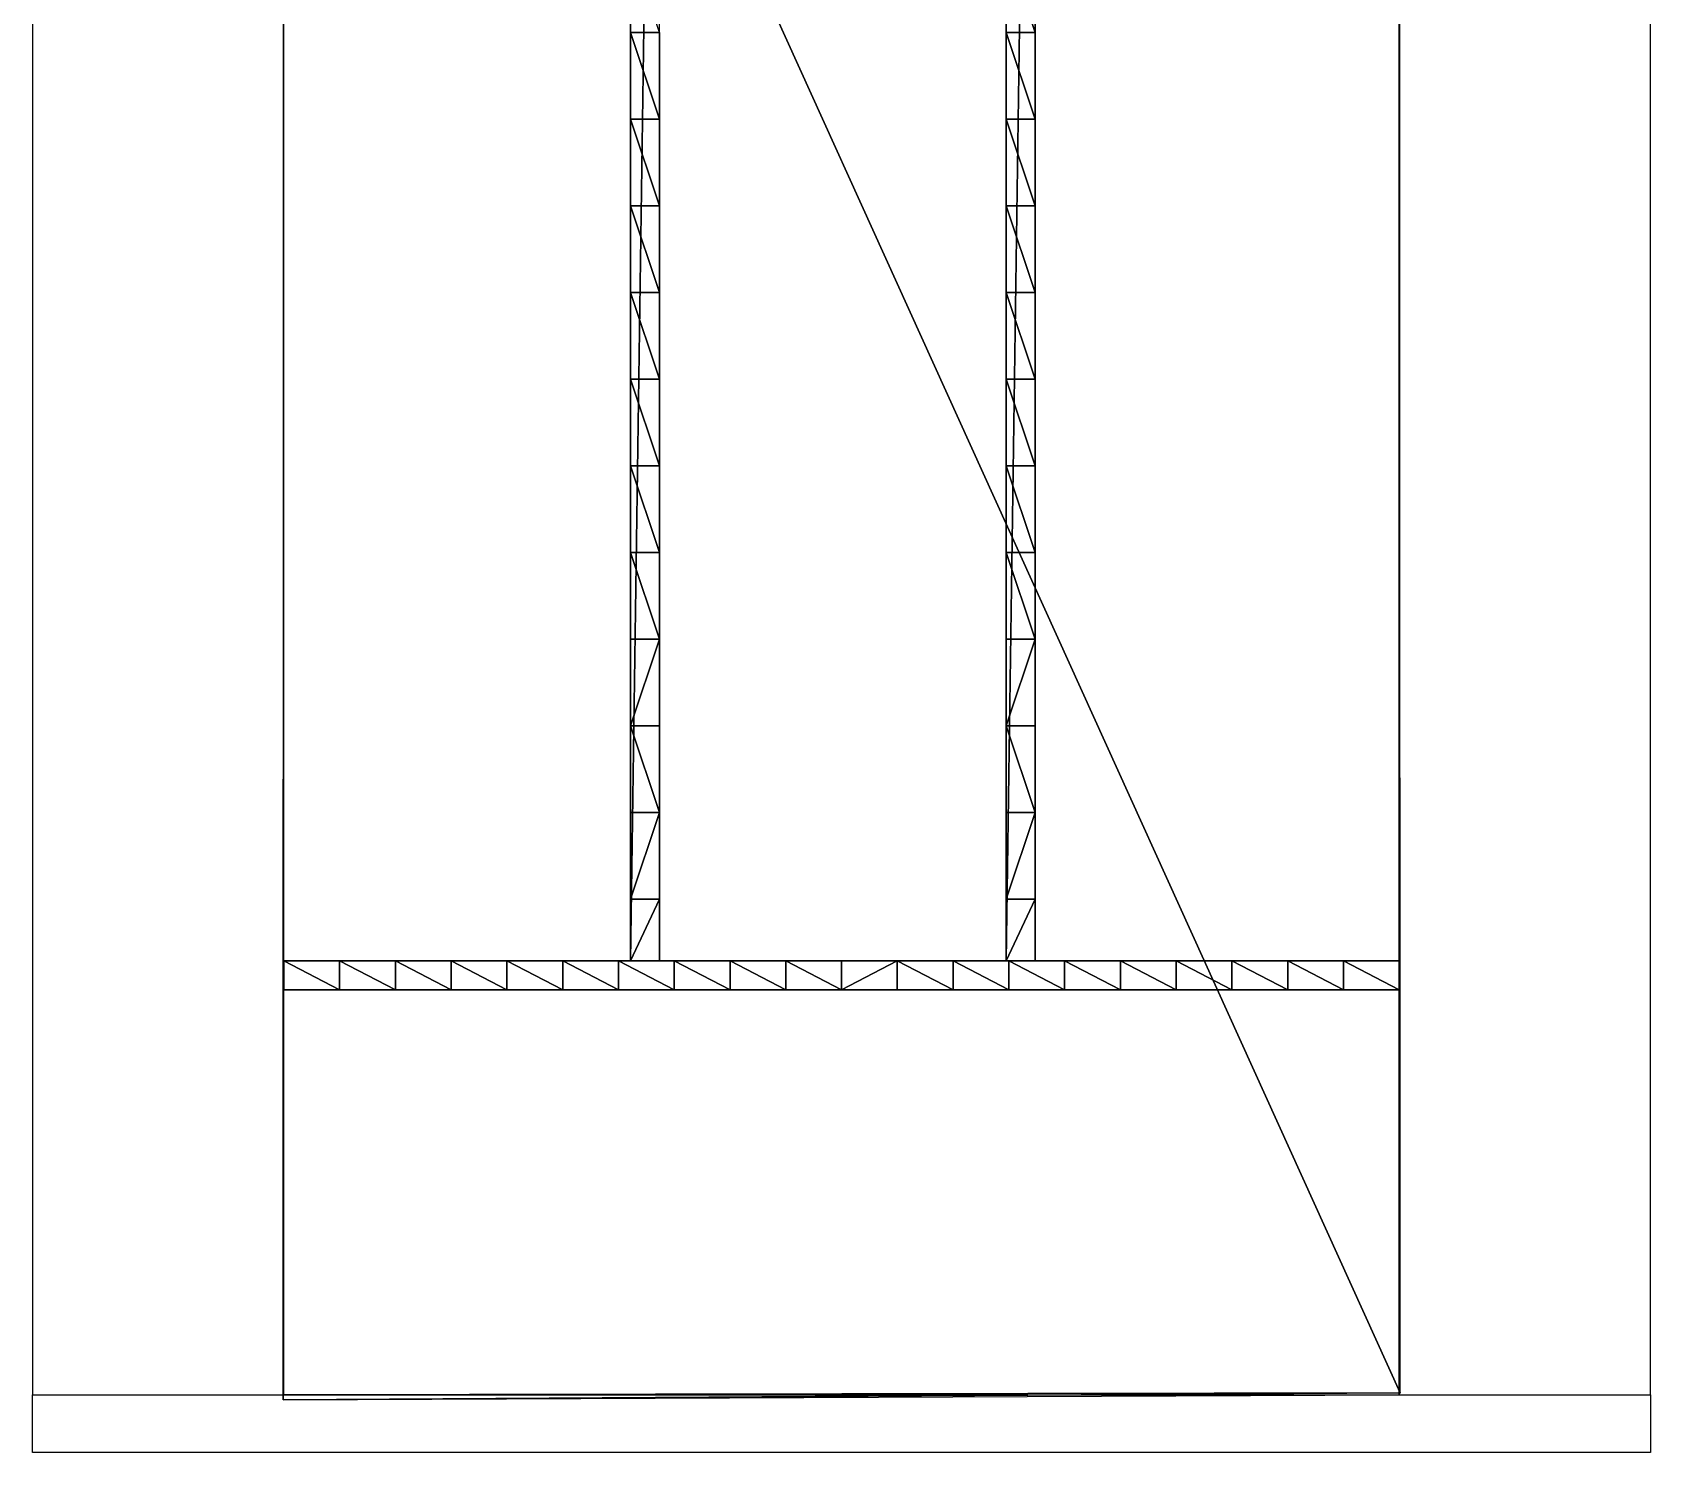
# Model space of a CAD drawing. Extents: x -140 to 140, y 0 to 495.
# Drawn here: x -140 to 140, y 0 to 245.8 of the extents above; entities that cross this region are included whole.
import ezdxf

# ---------------------------------------------------------------- set-up
doc = ezdxf.new("R2010")
doc.units = 0
doc.layers.get('0').update_dxf_attribs({"linetype": 'CONTINUOUS'})
doc.layers.add('BRANCO', color=7, linetype='CONTINUOUS')

msp = doc.modelspace()

# ---------------------------------------------------------------- linework, layer by layer
at = {"linetype": 'CONTINUOUS'}
msp.add_line((140, 10), (140, 0), dxfattribs=at)
for points in [[(-140, 480), (-140, 10), (-96.5, 10), (-96.5, 480)], [(96.5, 480), (96.5, 10), (140, 10), (140, 480)], [(-140, 10), (140, 10), (140, 0), (-140, 0)]]:
    msp.add_3dface(points, dxfattribs=at)
at = {"layer": 'BRANCO'}
for points in [[(-96.5, 436.5), (-96.58979, 9.1188), (-96.58979, 10, -74), (-96.5, 436.5)], [(-96.5, 436.5), (-96.58979, 10, -74), (-96.50531, 436.5, -74), (-96.5, 436.5)], [(-96.50531, 436.5, -74), (-96.58979, 10, -74), (96.69047, 10.3461, -74), (-96.50531, 436.5, -74)], [(-96.50531, 436.5, -74), (96.69047, 10.3461, -74), (96.54239, 436.5, -74.00008), (-96.50531, 436.5, -74)], [(-36.48989, 85.1116, -74.02586), (-31.50531, 436.50623, -74.02586), (-36.50531, 436.5, -74.02586), (-36.48989, 85.1116, -74.02586)], [(-36.48989, 85.1116, -74.02586), (-31.48989, 85.1178, -74.02586), (-31.50531, 436.50623, -74.02586), (-36.48989, 85.1116, -74.02586)], [(28.51011, 85.1042, -73.93605), (33.49469, 436.49884, -73.93605), (28.49469, 436.49261, -73.93605), (28.51011, 85.1042, -73.93605)], [(28.51011, 85.1042, -73.93605), (33.51012, 85.1104, -73.93605), (33.49469, 436.49884, -73.93605), (28.51011, 85.1042, -73.93605)], [(96.5, 10), (96.5, 436.5), (96.49938, 10.3458, -74), (96.5, 10)], [(96.49938, 10.3458, -74), (96.5, 436.5), (96.54239, 436.5, -73.99998), (96.49938, 10.3458, -74)], [(-36.49694, 245.8058, -74.02586), (-36.50531, 260.8042, -0.394993), (-36.4976, 260.8058, -74.02586), (-36.49694, 245.8058, -74.02586)], [(-36.4976, 245.8058, -0.564159), (-36.50531, 260.8042, -0.394993), (-36.49694, 245.8058, -74.02586), (-36.4976, 245.8058, -0.564159)], [(-31.4976, 245.812, -0.564159), (-36.4976, 260.812, -0.394993), (-36.4976, 245.8058, -0.564159), (-31.4976, 245.812, -0.564159)], [(28.50306, 245.7984, -73.93605), (28.49469, 260.7968, -0.305175), (28.5024, 260.7984, -73.93605), (28.50306, 245.7984, -73.93605)], [(28.5024, 245.7984, -0.474342), (28.49469, 260.7968, -0.305175), (28.50306, 245.7984, -73.93605), (28.5024, 245.7984, -0.474342)], [(33.5024, 245.8046, -0.474342), (33.47889, 260.8046, -0.305175), (28.5024, 260.8046, -0.305175), (33.5024, 245.8046, -0.474342)], [(33.5024, 245.8046, -0.474342), (28.5024, 260.8046, -0.305175), (28.5024, 245.7984, -0.474342), (33.5024, 245.8046, -0.474342)], [(33.49469, 260.803, -0.305175), (33.50306, 245.8046, -73.93605), (33.5024, 260.8046, -73.93605), (33.49469, 260.803, -0.305175)], [(33.49469, 260.803, -0.305175), (33.5024, 245.8046, -0.474342), (33.50306, 245.8046, -73.93605), (33.49469, 260.803, -0.305175)], [(-31.4976, 230.812, -1.071991), (-31.4976, 245.812, -0.564159), (-36.4976, 245.8058, -0.564159), (-31.4976, 230.812, -1.071991)], [(-36.4976, 230.8058, -1.071991), (-36.4976, 245.8058, -0.564159), (-36.4976, 230.8058, -74.02586), (-36.4976, 230.8058, -1.071991)], [(-36.4976, 230.8058, -74.02586), (-36.4976, 245.8058, -0.564159), (-36.4976, 245.8058, -74.02586), (-36.4976, 230.8058, -74.02586)], [(-31.4976, 230.812, -1.071991), (-36.4976, 245.8058, -0.564159), (-36.4976, 230.8058, -1.071991), (-31.4976, 230.812, -1.071991)], [(-31.4976, 245.812, -0.564159), (-31.4976, 230.812, -1.071991), (-31.4976, 230.812, -74.02586), (-31.4976, 245.812, -0.564159)], [(-31.4976, 245.812, -0.564159), (-31.4976, 230.812, -74.02586), (-31.4976, 245.812, -74.02586), (-31.4976, 245.812, -0.564159)], [(33.5024, 230.8046, -0.982173), (33.5024, 245.8046, -0.474342), (28.5024, 245.7984, -0.474342), (33.5024, 230.8046, -0.982173)], [(28.5024, 230.7984, -0.982173), (28.5024, 245.7984, -0.474342), (28.5024, 230.7984, -73.93605), (28.5024, 230.7984, -0.982173)], [(28.5024, 230.7984, -73.93605), (28.5024, 245.7984, -0.474342), (28.5024, 245.7984, -73.93605), (28.5024, 230.7984, -73.93605)], [(33.5024, 230.8046, -0.982173), (28.5024, 245.7984, -0.474342), (28.5024, 230.7984, -0.982173), (33.5024, 230.8046, -0.982173)], [(33.5024, 245.8046, -0.474342), (33.5024, 230.8046, -0.982173), (33.5024, 230.8046, -73.93605), (33.5024, 245.8046, -0.474342)], [(33.5024, 245.8046, -0.474342), (33.5024, 230.8046, -73.93605), (33.5024, 245.8046, -73.93605), (33.5024, 245.8046, -0.474342)], [(-31.4976, 215.812, -1.919265), (-31.4976, 230.812, -1.071991), (-36.4976, 230.8058, -1.071991), (-31.4976, 215.812, -1.919265)], [(-36.4976, 215.8058, -1.919265), (-36.4976, 230.8058, -1.071991), (-36.49562, 215.8058, -74.02586), (-36.4976, 215.8058, -1.919265)], [(-36.49562, 215.8058, -74.02586), (-36.4976, 230.8058, -1.071991), (-36.4976, 230.8058, -74.02586), (-36.49562, 215.8058, -74.02586)], [(-31.4976, 215.812, -1.919265), (-36.4976, 230.8058, -1.071991), (-36.4976, 215.8058, -1.919265), (-31.4976, 215.812, -1.919265)], [(-31.4976, 230.812, -1.071991), (-31.4976, 215.812, -1.919265), (-31.49562, 215.812, -74.02586), (-31.4976, 230.812, -1.071991)], [(-31.4976, 230.812, -1.071991), (-31.49562, 215.812, -74.02586), (-31.4976, 230.812, -74.02586), (-31.4976, 230.812, -1.071991)], [(33.5024, 215.8046, -1.829447), (33.5024, 230.8046, -0.982173), (28.5024, 230.7984, -0.982173), (33.5024, 215.8046, -1.829447)], [(28.5024, 215.7984, -1.829447), (28.5024, 230.7984, -0.982173), (28.50438, 215.7984, -73.93605), (28.5024, 215.7984, -1.829447)], [(28.50438, 215.7984, -73.93605), (28.5024, 230.7984, -0.982173), (28.5024, 230.7984, -73.93605), (28.50438, 215.7984, -73.93605)], [(33.5024, 215.8046, -1.829447), (28.5024, 230.7984, -0.982173), (28.5024, 215.7984, -1.829447), (33.5024, 215.8046, -1.829447)], [(33.5024, 230.8046, -0.982173), (33.5024, 215.8046, -1.829447), (33.50438, 215.8046, -73.93605), (33.5024, 230.8046, -0.982173)], [(33.5024, 230.8046, -0.982173), (33.50438, 215.8046, -73.93605), (33.5024, 230.8046, -73.93605), (33.5024, 230.8046, -0.982173)], [(-31.4976, 200.812, -3.107285), (-31.4976, 215.812, -1.919265), (-36.4976, 215.8058, -1.919265), (-31.4976, 200.812, -3.107285)], [(-36.4976, 200.8058, -3.107285), (-36.4976, 215.8058, -1.919265), (-36.4976, 200.8058, -74.02586), (-36.4976, 200.8058, -3.107285)], [(-36.4976, 200.8058, -74.02586), (-36.4976, 215.8058, -1.919265), (-36.4976, 215.8058, -74.02586), (-36.4976, 200.8058, -74.02586)], [(-31.4976, 200.812, -3.107285), (-36.4976, 215.8058, -1.919265), (-36.4976, 200.8058, -3.107285), (-31.4976, 200.812, -3.107285)], [(-31.4976, 215.812, -1.919265), (-31.4976, 200.812, -3.107285), (-31.4976, 200.812, -74.02586), (-31.4976, 215.812, -1.919265)], [(-31.4976, 215.812, -1.919265), (-31.4976, 200.812, -74.02586), (-31.4976, 215.812, -74.02586), (-31.4976, 215.812, -1.919265)], [(33.5024, 200.8046, -3.017467), (33.5024, 215.8046, -1.829447), (28.5024, 215.7984, -1.829447), (33.5024, 200.8046, -3.017467)], [(28.5024, 200.7984, -3.017467), (28.5024, 215.7984, -1.829447), (28.5024, 200.7984, -73.93605), (28.5024, 200.7984, -3.017467)], [(28.5024, 200.7984, -73.93605), (28.5024, 215.7984, -1.829447), (28.5024, 215.7984, -73.93605), (28.5024, 200.7984, -73.93605)], [(33.5024, 200.8046, -3.017467), (28.5024, 215.7984, -1.829447), (28.5024, 200.7984, -3.017467), (33.5024, 200.8046, -3.017467)], [(33.5024, 215.8046, -1.829447), (33.5024, 200.8046, -3.017467), (33.5024, 200.8046, -73.93605), (33.5024, 215.8046, -1.829447)], [(33.5024, 215.8046, -1.829447), (33.5024, 200.8046, -73.93605), (33.5024, 215.8046, -73.93605), (33.5024, 215.8046, -1.829447)], [(-31.4976, 185.812, -4.637887), (-31.51628, 200.812, -3.107285), (-36.4976, 200.8058, -3.107285), (-31.4976, 185.812, -4.637887)], [(-36.4976, 185.8058, -4.637887), (-36.4976, 200.8058, -3.107285), (-36.4976, 185.8058, -74.02586), (-36.4976, 185.8058, -4.637887)], [(-36.4976, 185.8058, -74.02586), (-36.4976, 200.8058, -3.107285), (-36.4976, 200.8058, -74.02586), (-36.4976, 185.8058, -74.02586)], [(-31.4976, 185.812, -4.637887), (-36.4976, 200.8058, -3.107285), (-36.4976, 185.8058, -4.637887), (-31.4976, 185.812, -4.637887)], [(-31.4976, 200.812, -3.107285), (-31.4976, 185.812, -4.637887), (-31.4976, 185.812, -74.02586), (-31.4976, 200.812, -3.107285)], [(-31.4976, 200.812, -3.107285), (-31.4976, 185.812, -74.02586), (-31.4976, 200.812, -74.02586), (-31.4976, 200.812, -3.107285)], [(33.5024, 185.8046, -4.54807), (33.48372, 200.8046, -3.017467), (28.5024, 200.7984, -3.017467), (33.5024, 185.8046, -4.54807)], [(28.5024, 185.7984, -4.54807), (28.5024, 200.7984, -3.017467), (28.5024, 185.7984, -73.93605), (28.5024, 185.7984, -4.54807)], [(28.5024, 185.7984, -73.93605), (28.5024, 200.7984, -3.017467), (28.5024, 200.7984, -73.93605), (28.5024, 185.7984, -73.93605)], [(33.5024, 185.8046, -4.54807), (28.5024, 200.7984, -3.017467), (28.5024, 185.7984, -4.54807), (33.5024, 185.8046, -4.54807)], [(33.5024, 200.8046, -3.017467), (33.5024, 185.8046, -4.54807), (33.5024, 185.8046, -73.93605), (33.5024, 200.8046, -3.017467)], [(33.5024, 200.8046, -3.017467), (33.5024, 185.8046, -73.93605), (33.5024, 200.8046, -73.93605), (33.5024, 200.8046, -3.017467)], [(-31.4976, 170.812, -6.513462), (-31.51628, 185.812, -4.637887), (-36.4976, 185.8058, -4.637887), (-31.4976, 170.812, -6.513462)], [(-36.4976, 170.8058, -6.513462), (-36.4976, 185.8058, -4.637887), (-36.49365, 170.8058, -74.02586), (-36.4976, 170.8058, -6.513462)], [(-36.49365, 170.8058, -74.02586), (-36.4976, 185.8058, -4.637887), (-36.4976, 185.8058, -74.02586), (-36.49365, 170.8058, -74.02586)], [(-31.4976, 170.812, -6.513462), (-36.4976, 185.8058, -4.637887), (-36.4976, 170.8058, -6.513462), (-31.4976, 170.812, -6.513462)], [(-31.4976, 185.812, -4.637887), (-31.4976, 170.812, -6.513462), (-31.49365, 170.812, -74.02586), (-31.4976, 185.812, -4.637887)], [(-31.4976, 185.812, -4.637887), (-31.49365, 170.812, -74.02586), (-31.4976, 185.812, -74.02586), (-31.4976, 185.812, -4.637887)], [(33.5024, 170.8046, -6.423644), (33.48372, 185.8046, -4.54807), (28.5024, 185.7984, -4.54807), (33.5024, 170.8046, -6.423644)], [(28.5024, 170.7984, -6.423644), (28.5024, 185.7984, -4.54807), (28.50635, 170.7984, -73.93605), (28.5024, 170.7984, -6.423644)], [(28.50635, 170.7984, -73.93605), (28.5024, 185.7984, -4.54807), (28.5024, 185.7984, -73.93605), (28.50635, 170.7984, -73.93605)], [(33.5024, 170.8046, -6.423644), (28.5024, 185.7984, -4.54807), (28.5024, 170.7984, -6.423644), (33.5024, 170.8046, -6.423644)], [(33.5024, 185.8046, -4.54807), (33.5024, 170.8046, -6.423644), (33.50635, 170.8046, -73.93605), (33.5024, 185.8046, -4.54807)], [(33.5024, 185.8046, -4.54807), (33.50635, 170.8046, -73.93605), (33.5024, 185.8046, -73.93605), (33.5024, 185.8046, -4.54807)], [(-31.4976, 155.812, -8.736963), (-31.4976, 170.812, -6.513462), (-36.4976, 170.8058, -6.513462), (-31.4976, 155.812, -8.736963)], [(-36.4976, 155.8058, -8.736963), (-36.4976, 170.8058, -6.513462), (-36.4976, 155.8058, -74.02586), (-36.4976, 155.8058, -8.736963)], [(-36.4976, 155.8058, -74.02586), (-36.4976, 170.8058, -6.513462), (-36.4976, 170.8058, -74.02586), (-36.4976, 155.8058, -74.02586)], [(-31.4976, 155.812, -8.736963), (-36.4976, 170.8058, -6.513462), (-36.4976, 155.8058, -8.736963), (-31.4976, 155.812, -8.736963)], [(-31.4976, 170.812, -6.513462), (-31.4976, 155.812, -8.736963), (-31.4976, 155.812, -74.02586), (-31.4976, 170.812, -6.513462)], [(-31.4976, 170.812, -6.513462), (-31.4976, 155.812, -74.02586), (-31.4976, 170.812, -74.02586), (-31.4976, 170.812, -6.513462)], [(33.5024, 155.8046, -8.647145), (33.5024, 170.8046, -6.423644), (28.5024, 170.7984, -6.423644), (33.5024, 155.8046, -8.647145)], [(33.5024, 170.8046, -6.423644), (33.5024, 155.8046, -8.647145), (33.5024, 155.8046, -73.93605), (33.5024, 170.8046, -6.423644)], [(33.5024, 170.8046, -6.423644), (33.5024, 155.8046, -73.93605), (33.5024, 170.8046, -73.93605), (33.5024, 170.8046, -6.423644)], [(28.5024, 155.7984, -8.647145), (28.5024, 170.7984, -6.423644), (28.5024, 155.7984, -73.93605), (28.5024, 155.7984, -8.647145)], [(28.5024, 155.7984, -73.93605), (28.5024, 170.7984, -6.423644), (28.5024, 170.7984, -73.93605), (28.5024, 155.7984, -73.93605)], [(33.5024, 155.8046, -8.647145), (28.5024, 170.7984, -6.423644), (28.5024, 155.7984, -8.647145), (33.5024, 155.8046, -8.647145)], [(-31.4976, 140.812, -11.31194), (-31.4976, 155.812, -8.736963), (-36.4976, 155.8119, -8.736059), (-31.4976, 140.812, -11.31194)], [(-31.4976, 140.812, -11.31194), (-36.4976, 155.8119, -8.736059), (-36.4976, 140.8058, -11.31194), (-31.4976, 140.812, -11.31194)], [(-36.4976, 140.8058, -11.31194), (-36.4976, 155.8058, -8.736963), (-36.4976, 140.8058, -74.02586), (-36.4976, 140.8058, -11.31194)], [(-36.4976, 140.8058, -74.02586), (-36.4976, 155.8058, -8.736963), (-36.4976, 155.8058, -74.02586), (-36.4976, 140.8058, -74.02586)], [(-31.4976, 155.812, -8.736963), (-31.4976, 140.812, -11.31194), (-31.4976, 140.812, -74.02586), (-31.4976, 155.812, -8.736963)], [(-31.4976, 155.812, -8.736963), (-31.4976, 140.812, -74.02586), (-31.4976, 155.812, -74.02586), (-31.4976, 155.812, -8.736963)], [(33.5024, 140.8046, -11.22212), (33.5024, 155.8046, -8.647145), (28.5024, 155.8045, -8.646242), (33.5024, 140.8046, -11.22212)], [(33.5024, 140.8046, -11.22212), (28.5024, 155.8045, -8.646242), (28.5024, 140.7984, -11.22212), (33.5024, 140.8046, -11.22212)], [(28.5024, 140.7984, -11.22212), (28.5024, 155.7984, -8.647145), (28.5024, 140.7984, -73.93605), (28.5024, 140.7984, -11.22212)], [(28.5024, 140.7984, -73.93605), (28.5024, 155.7984, -8.647145), (28.5024, 155.7984, -73.93605), (28.5024, 140.7984, -73.93605)], [(33.5024, 155.8046, -8.647145), (33.5024, 140.8046, -11.22212), (33.5024, 140.8046, -73.93605), (33.5024, 155.8046, -8.647145)], [(33.5024, 155.8046, -8.647145), (33.5024, 140.8046, -73.93605), (33.5024, 155.8046, -73.93605), (33.5024, 155.8046, -8.647145)], [(-31.4976, 140.806, -11.31298), (-36.4976, 140.8058, -11.31298), (-36.4976, 125.8058, -14.24256), (-31.4976, 140.806, -11.31298)], [(-31.4976, 140.806, -11.31298), (-36.4976, 125.8058, -14.24256), (-31.4976, 125.806, -14.24373), (-31.4976, 140.806, -11.31298)], [(-36.4976, 125.8058, -14.24256), (-36.4976, 140.8058, -11.31194), (-36.4976, 125.8058, -74.02586), (-36.4976, 125.8058, -14.24256)], [(-36.4976, 125.8058, -74.02586), (-36.4976, 140.8058, -11.31194), (-36.4976, 140.8058, -74.02586), (-36.4976, 125.8058, -74.02586)], [(-31.4976, 140.812, -11.31194), (-31.4976, 125.812, -14.24256), (-31.4976, 125.812, -74.02586), (-31.4976, 140.812, -11.31194)], [(-31.4976, 140.812, -11.31194), (-31.4976, 125.812, -74.02586), (-31.4976, 140.812, -74.02586), (-31.4976, 140.812, -11.31194)], [(33.5024, 140.7986, -11.22316), (28.5024, 140.7984, -11.22316), (28.5024, 125.7984, -14.15274), (33.5024, 140.7986, -11.22316)], [(33.5024, 140.7986, -11.22316), (28.5024, 125.7984, -14.15274), (33.5024, 125.7986, -14.15392), (33.5024, 140.7986, -11.22316)], [(28.5024, 125.7984, -14.15274), (28.5024, 140.7984, -11.22212), (28.5024, 125.7984, -73.93605), (28.5024, 125.7984, -14.15274)], [(28.5024, 125.7984, -73.93605), (28.5024, 140.7984, -11.22212), (28.5024, 140.7984, -73.93605), (28.5024, 125.7984, -73.93605)], [(33.5024, 140.8046, -11.22212), (33.5024, 125.8046, -14.15274), (33.5024, 125.8046, -73.93605), (33.5024, 140.8046, -11.22212)], [(33.5024, 140.8046, -11.22212), (33.5024, 125.8046, -73.93605), (33.5024, 140.8046, -73.93605), (33.5024, 140.8046, -11.22212)], [(-36.4976, 125.8058, -14.24373), (-31.4976, 110.8062, -17.53509), (-31.4976, 125.812, -14.24256), (-36.4976, 125.8058, -14.24373)], [(-36.4976, 110.8058, -17.53366), (-36.4976, 125.8058, -14.24256), (-36.4976, 110.8058, -74.02586), (-36.4976, 110.8058, -17.53366)], [(-36.4976, 110.8058, -74.02586), (-36.4976, 125.8058, -14.24256), (-36.4976, 125.8058, -74.02586), (-36.4976, 110.8058, -74.02586)], [(-36.4976, 125.8058, -14.24373), (-36.4976, 110.8058, -17.53366), (-31.4976, 110.8062, -17.53509), (-36.4976, 125.8058, -14.24373)], [(-31.4976, 125.812, -14.24256), (-31.4976, 110.812, -17.53366), (-31.4976, 110.812, -74.02586), (-31.4976, 125.812, -14.24256)], [(-31.4976, 125.812, -14.24256), (-31.4976, 110.812, -74.02586), (-31.4976, 125.812, -74.02586), (-31.4976, 125.812, -14.24256)], [(28.5024, 125.7984, -14.15392), (33.5024, 110.7987, -17.44527), (33.5024, 125.8046, -14.15274), (28.5024, 125.7984, -14.15392)], [(28.5024, 110.7984, -17.44384), (28.5024, 125.7984, -14.15274), (28.5024, 110.7984, -73.93605), (28.5024, 110.7984, -17.44384)], [(28.5024, 110.7984, -73.93605), (28.5024, 125.7984, -14.15274), (28.5024, 125.7984, -73.93605), (28.5024, 110.7984, -73.93605)], [(28.5024, 125.7984, -14.15392), (28.5024, 110.7984, -17.44384), (33.5024, 110.7987, -17.44527), (28.5024, 125.7984, -14.15392)], [(33.5024, 125.8046, -14.15274), (33.5024, 110.8046, -17.44384), (33.5024, 110.8046, -73.93605), (33.5024, 125.8046, -14.15274)], [(33.5024, 125.8046, -14.15274), (33.5024, 110.8046, -73.93605), (33.5024, 125.8046, -73.93605), (33.5024, 125.8046, -14.15274)], [(-31.4976, 110.812, -17.53366), (-36.4976, 110.8058, -17.53366), (-36.4976, 95.8058, -21.19075), (-31.4976, 110.812, -17.53366)], [(-31.4976, 110.812, -17.53366), (-36.4976, 95.8058, -21.19075), (-31.4976, 95.8062, -21.19218), (-31.4976, 110.812, -17.53366)], [(-36.4976, 95.8058, -21.19075), (-36.4976, 110.8058, -17.53366), (-36.4976, 95.8058, -74.02586), (-36.4976, 95.8058, -21.19075)], [(-36.4976, 95.8058, -74.02586), (-36.4976, 110.8058, -17.53366), (-36.4976, 110.8058, -74.02586), (-36.4976, 95.8058, -74.02586)], [(-31.4976, 110.812, -17.53366), (-31.4976, 95.812, -21.19075), (-31.4976, 95.812, -74.02586), (-31.4976, 110.812, -17.53366)], [(-31.4976, 110.812, -17.53366), (-31.4976, 95.812, -74.02586), (-31.4976, 110.812, -74.02586), (-31.4976, 110.812, -17.53366)], [(33.5024, 110.8046, -17.44384), (28.5024, 110.7984, -17.44384), (28.5024, 95.7984, -21.10093), (33.5024, 110.8046, -17.44384)], [(33.5024, 110.8046, -17.44384), (28.5024, 95.7984, -21.10093), (33.5024, 95.7987, -21.10236), (33.5024, 110.8046, -17.44384)], [(28.5024, 95.7984, -21.10093), (28.5024, 110.7984, -17.44384), (28.5024, 95.7984, -73.93605), (28.5024, 95.7984, -21.10093)], [(28.5024, 95.7984, -73.93605), (28.5024, 110.7984, -17.44384), (28.5024, 110.7984, -73.93605), (28.5024, 95.7984, -73.93605)], [(33.5024, 110.8046, -17.44384), (33.5024, 95.8046, -21.10093), (33.5024, 95.8046, -73.93605), (33.5024, 110.8046, -17.44384)], [(33.5024, 110.8046, -17.44384), (33.5024, 95.8046, -73.93605), (33.5024, 110.8046, -73.93605), (33.5024, 110.8046, -17.44384)], [(-31.4976, 95.8062, -21.19218), (-36.4976, 95.8024, -21.19165), (-36.48428, 85.1116, -24.02587), (-31.4976, 95.8062, -21.19218)], [(-36.48989, 85.1116, -24.02498), (-36.4976, 95.8058, -21.19075), (-36.48989, 85.1116, -74.02586), (-36.48989, 85.1116, -24.02498)], [(-36.48989, 85.1116, -74.02586), (-36.4976, 95.8058, -21.19075), (-36.4976, 95.8058, -74.02586), (-36.48989, 85.1116, -74.02586)], [(-31.4976, 95.8062, -21.19218), (-36.48428, 85.1116, -24.02587), (-31.48989, 85.1178, -24.02587), (-31.4976, 95.8062, -21.19218)], [(-31.4976, 95.812, -21.19075), (-31.48989, 85.1178, -24.02498), (-31.48989, 85.1178, -74.02586), (-31.4976, 95.812, -21.19075)], [(-31.4976, 95.812, -21.19075), (-31.48989, 85.1178, -74.02586), (-31.4976, 95.812, -74.02586), (-31.4976, 95.812, -21.19075)], [(33.5024, 95.7987, -21.10236), (28.5024, 95.795, -21.10183), (28.51572, 85.1042, -23.93605), (33.5024, 95.7987, -21.10236)], [(28.51011, 85.1042, -23.93516), (28.5024, 95.7984, -21.10093), (28.51011, 85.1042, -73.93605), (28.51011, 85.1042, -23.93516)], [(28.51011, 85.1042, -73.93605), (28.5024, 95.7984, -21.10093), (28.5024, 95.7984, -73.93605), (28.51011, 85.1042, -73.93605)], [(33.5024, 95.7987, -21.10236), (28.51572, 85.1042, -23.93605), (33.51012, 85.1104, -23.93605), (33.5024, 95.7987, -21.10236)], [(33.5024, 95.8046, -21.10093), (33.51012, 85.1104, -23.93516), (33.51012, 85.1104, -73.93605), (33.5024, 95.8046, -21.10093)], [(33.5024, 95.8046, -21.10093), (33.51012, 85.1104, -73.93605), (33.5024, 95.8046, -73.93605), (33.5024, 95.8046, -21.10093)], [(-96.49142, 80.1116, -23.82816), (-86.84142, 80.1116, -19.03074), (-96.49142, 85.1116, -23.82816), (-96.49142, 80.1116, -23.82816)], [(-96.49142, 85.1116, -23.82816), (-86.84142, 80.1116, -19.03074), (-86.84142, 85.1116, -19.03074), (-96.49142, 85.1116, -23.82816)], [(-96.49142, 85.1116, -23.82816), (-96.48988, 85.1116, -73.99999), (-96.48988, 80.1116, -73.99999), (-96.49142, 85.1116, -23.82816)], [(-96.49142, 85.1116, -23.82816), (-96.48988, 80.1116, -73.99999), (-96.49142, 80.1116, -23.82816), (-96.49142, 85.1116, -23.82816)], [(-96.49142, 85.1116, -23.82816), (-86.84142, 85.1116, -19.03074), (-96.48988, 85.1116, -73.99999), (-96.49142, 85.1116, -23.82816)], [(-96.48988, 85.1116, -73.99999), (-86.84142, 85.1116, -19.03074), (-86.84142, 85.1116, -73.99999), (-96.48988, 85.1116, -73.99999)], [(-86.84142, 80.1116, -19.03074), (-77.19141, 80.1116, -14.84042), (-86.84142, 85.1116, -19.03074), (-86.84142, 80.1116, -19.03074)], [(-86.84142, 85.1116, -19.03074), (-77.19141, 80.1116, -14.84042), (-77.19141, 85.1116, -14.84042), (-86.84142, 85.1116, -19.03074)], [(-86.84142, 85.1116, -19.03074), (-77.19141, 85.1116, -14.84042), (-86.84142, 85.1116, -73.99999), (-86.84142, 85.1116, -19.03074)], [(-86.84142, 85.1116, -73.99999), (-77.19141, 85.1116, -14.84042), (-77.19141, 85.1116, -73.99999), (-86.84142, 85.1116, -73.99999)], [(-77.19141, 80.1116, -14.84042), (-67.54141, 80.1116, -11.21799), (-77.19141, 85.1116, -14.84042), (-77.19141, 80.1116, -14.84042)], [(-77.19141, 85.1116, -14.84042), (-67.54141, 80.1116, -11.21799), (-67.54141, 85.1116, -11.21799), (-77.19141, 85.1116, -14.84042)], [(-77.19141, 85.1116, -14.84042), (-67.54141, 85.1116, -11.21799), (-77.19141, 85.1116, -73.99999), (-77.19141, 85.1116, -14.84042)], [(-77.19141, 85.1116, -73.99999), (-67.54141, 85.1116, -11.21799), (-67.54141, 85.1116, -73.99999), (-77.19141, 85.1116, -73.99999)], [(-67.54141, 80.1116, -11.21799), (-57.89141, 80.1116, -8.132239), (-67.54141, 85.1116, -11.21799), (-67.54141, 80.1116, -11.21799)], [(-67.54141, 85.1116, -11.21799), (-57.89141, 80.1116, -8.132239), (-57.89141, 85.1116, -8.132239), (-67.54141, 85.1116, -11.21799)], [(-67.54141, 85.1116, -11.21799), (-57.89141, 85.1116, -8.132239), (-67.54141, 85.1116, -73.99999), (-67.54141, 85.1116, -11.21799)], [(-67.54141, 85.1116, -73.99999), (-57.89141, 85.1116, -8.132239), (-57.89141, 85.1116, -73.99999), (-67.54141, 85.1116, -73.99999)], [(-57.89141, 80.1116, -8.132239), (-48.24141, 80.1116, -5.558348), (-57.89141, 85.1116, -8.132239), (-57.89141, 80.1116, -8.132239)], [(-57.89141, 85.1116, -8.132239), (-48.24141, 80.1116, -5.558348), (-48.24141, 85.1116, -5.558348), (-57.89141, 85.1116, -8.132239)], [(-57.89141, 85.1116, -8.132239), (-48.24141, 85.1116, -5.558348), (-57.89141, 85.1116, -73.99999), (-57.89141, 85.1116, -8.132239)], [(-57.89141, 85.1116, -73.99999), (-48.24141, 85.1116, -5.558348), (-48.24141, 85.1116, -73.99999), (-57.89141, 85.1116, -73.99999)], [(-48.24141, 80.1116, -5.558348), (-38.59142, 80.1116, -3.476786), (-48.24141, 85.1116, -5.558348), (-48.24141, 80.1116, -5.558348)], [(-48.24141, 85.1116, -5.558348), (-38.59142, 80.1116, -3.476786), (-38.59142, 85.1116, -3.476786), (-48.24141, 85.1116, -5.558348)], [(-48.24141, 85.1116, -5.558348), (-38.59142, 85.1116, -3.476786), (-48.24141, 85.1116, -73.99999), (-48.24141, 85.1116, -5.558348)], [(-48.24141, 85.1116, -73.99999), (-38.59142, 85.1116, -3.476786), (-38.59142, 85.1116, -73.99999), (-48.24141, 85.1116, -73.99999)], [(-38.59142, 80.1116, -3.476786), (-28.94141, 80.1116, -1.872481), (-38.59142, 85.1116, -3.476786), (-38.59142, 80.1116, -3.476786)], [(-38.59142, 85.1116, -3.476786), (-28.94141, 80.1116, -1.872481), (-28.94141, 85.1116, -1.872481), (-38.59142, 85.1116, -3.476786)], [(-38.59142, 85.1116, -3.476786), (-28.94141, 85.1116, -1.872481), (-38.59142, 85.1116, -73.99999), (-38.59142, 85.1116, -3.476786)], [(-38.59142, 85.1116, -73.99999), (-28.94141, 85.1116, -1.872481), (-28.94141, 85.1116, -73.99999), (-38.59142, 85.1116, -73.99999)], [(-31.48989, 85.1178, -74.02586), (-31.48989, 85.1178, -24.02587), (-36.48989, 85.1116, -24.02587), (-31.48989, 85.1178, -74.02586)], [(-31.48989, 85.1178, -74.02586), (-36.48989, 85.1116, -24.02587), (-36.48989, 85.1116, -74.02586), (-31.48989, 85.1178, -74.02586)], [(-28.94141, 80.1116, -1.872481), (-19.29141, 80.1116, -0.734231), (-28.94141, 85.1116, -1.872481), (-28.94141, 80.1116, -1.872481)], [(-28.94141, 85.1116, -1.872481), (-19.29141, 80.1116, -0.734231), (-19.29141, 85.1116, -0.734231), (-28.94141, 85.1116, -1.872481)], [(-28.94141, 85.1116, -1.872481), (-19.29141, 85.1116, -0.734231), (-28.94141, 85.1116, -73.99999), (-28.94141, 85.1116, -1.872481)], [(-28.94141, 85.1116, -73.99999), (-19.29141, 85.1116, -0.734231), (-19.29141, 85.1116, -73.99999), (-28.94141, 85.1116, -73.99999)], [(-19.29141, 80.1116, -0.734231), (-9.641415, 80.1116, -0.054303), (-19.29141, 85.1116, -0.734231), (-19.29141, 80.1116, -0.734231)], [(-19.29141, 85.1116, -0.734231), (-9.641415, 80.1116, -0.054303), (-9.641415, 85.1116, -0.054303), (-19.29141, 85.1116, -0.734231)], [(-19.29141, 85.1116, -0.734231), (-9.641415, 85.1116, -0.054303), (-19.29141, 85.1116, -73.99999), (-19.29141, 85.1116, -0.734231)], [(-19.29141, 85.1116, -73.99999), (-9.641415, 85.1116, -0.054303), (-9.641415, 85.1116, -73.99999), (-19.29141, 85.1116, -73.99999)], [(-9.641415, 80.1116, -0.054303), (0.008585, 80.1116, 0.171841), (-9.641415, 85.1116, -0.054303), (-9.641415, 80.1116, -0.054303)], [(-9.641415, 85.1116, -0.054303), (0.008585, 80.1116, 0.171841), (0.008585, 85.1116, 0.171841), (-9.641415, 85.1116, -0.054303)], [(-9.641415, 85.1116, 0.171841), (0.008585, 85.1116, 0.171841), (-9.641415, 85.1116, -73.99999), (-9.641415, 85.1116, 0.171841)], [(-9.641415, 85.1116, -73.99999), (0.008585, 85.1116, 0.171841), (0.010115, 85.1116, -73.99999), (-9.641415, 85.1116, -73.99999)], [(9.658586, 80.1116, -0.054303), (9.658586, 85.1116, -0.054303), (0.008585, 80.1116, 0.171841), (9.658586, 80.1116, -0.054303)], [(0.008585, 80.1116, 0.171841), (9.658586, 85.1116, -0.054303), (0.008585, 85.1116, 0.171841), (0.008585, 80.1116, 0.171841)], [(0.008585, 85.1116, 0.171841), (9.658586, 85.1116, -0.054303), (0.010115, 85.1116, -73.99999), (0.008585, 85.1116, 0.171841)], [(0.010115, 85.1116, -73.99999), (9.658586, 85.1116, -0.054303), (9.658586, 85.1116, -73.99999), (0.010115, 85.1116, -73.99999)], [(9.658586, 80.1116, -0.054303), (19.30859, 80.1116, -0.734231), (9.658586, 85.1116, -0.054303), (9.658586, 80.1116, -0.054303)], [(9.658586, 85.1116, -0.054303), (19.30859, 80.1116, -0.734231), (19.30859, 85.1116, -0.734231), (9.658586, 85.1116, -0.054303)], [(9.658586, 85.1116, -0.054303), (19.30859, 85.1116, -0.734231), (9.658586, 85.1116, -73.99999), (9.658586, 85.1116, -0.054303)], [(9.658586, 85.1116, -73.99999), (19.30859, 85.1116, -0.734231), (19.30859, 85.1116, -73.99999), (9.658586, 85.1116, -73.99999)], [(19.30859, 80.1116, -0.734231), (28.95859, 80.1116, -1.872481), (19.30859, 85.1116, -0.734231), (19.30859, 80.1116, -0.734231)], [(19.30859, 85.1116, -0.734231), (28.95859, 80.1116, -1.872481), (28.95859, 85.1116, -1.872481), (19.30859, 85.1116, -0.734231)], [(19.30859, 85.1116, -0.734231), (28.95859, 85.1116, -1.872481), (19.30859, 85.1116, -73.99999), (19.30859, 85.1116, -0.734231)], [(19.30859, 85.1116, -73.99999), (28.95859, 85.1116, -1.872481), (28.95859, 85.1116, -73.99999), (19.30859, 85.1116, -73.99999)], [(33.51012, 85.1104, -73.93605), (33.51012, 85.1104, -23.93605), (28.51011, 85.1042, -23.93605), (33.51012, 85.1104, -73.93605)], [(33.51012, 85.1104, -73.93605), (28.51011, 85.1042, -23.93605), (28.51011, 85.1042, -73.93605), (33.51012, 85.1104, -73.93605)], [(28.95859, 80.1116, -1.872481), (38.60859, 80.1116, -3.476786), (28.95859, 85.1116, -1.872481), (28.95859, 80.1116, -1.872481)], [(28.95859, 85.1116, -1.872481), (38.60859, 80.1116, -3.476786), (38.60859, 85.1116, -3.476786), (28.95859, 85.1116, -1.872481)], [(28.95859, 85.1116, -1.872481), (38.60859, 85.1116, -3.476786), (28.95859, 85.1116, -73.99999), (28.95859, 85.1116, -1.872481)], [(28.95859, 85.1116, -73.99999), (38.60859, 85.1116, -3.476786), (38.60859, 85.1116, -73.99999), (28.95859, 85.1116, -73.99999)], [(38.60859, 80.1116, -3.476786), (48.25859, 80.1116, -5.558348), (38.60859, 85.1116, -3.476786), (38.60859, 80.1116, -3.476786)], [(38.60859, 85.1116, -3.476786), (48.25859, 80.1116, -5.558348), (48.25859, 85.1116, -5.558348), (38.60859, 85.1116, -3.476786)], [(38.60859, 85.1116, -3.476786), (48.25859, 85.1116, -5.558348), (38.60859, 85.1116, -73.99999), (38.60859, 85.1116, -3.476786)], [(38.60859, 85.1116, -73.99999), (48.25859, 85.1116, -5.558348), (48.25859, 85.1116, -73.99999), (38.60859, 85.1116, -73.99999)], [(48.25859, 80.1116, -5.558348), (57.90858, 80.1116, -8.132239), (48.25859, 85.1116, -5.558348), (48.25859, 80.1116, -5.558348)], [(48.25859, 85.1116, -5.558348), (57.90858, 80.1116, -8.132239), (57.90858, 85.1116, -8.132239), (48.25859, 85.1116, -5.558348)], [(48.25859, 85.1116, -5.558348), (57.90858, 85.1116, -8.132239), (48.25859, 85.1116, -73.99999), (48.25859, 85.1116, -5.558348)], [(48.25859, 85.1116, -73.99999), (57.90858, 85.1116, -8.132239), (57.90858, 85.1116, -73.99999), (48.25859, 85.1116, -73.99999)], [(57.90858, 80.1116, -8.132239), (67.55859, 80.1116, -11.21799), (57.90858, 85.1116, -8.132239), (57.90858, 80.1116, -8.132239)], [(57.90858, 85.1116, -8.132239), (67.55859, 80.1116, -11.21799), (67.55859, 85.1116, -11.21799), (57.90858, 85.1116, -8.132239)], [(57.90858, 85.1116, -8.132239), (67.55859, 85.1116, -11.21799), (57.90858, 85.1116, -73.99999), (57.90858, 85.1116, -8.132239)], [(57.90858, 85.1116, -73.99999), (67.55859, 85.1116, -11.21799), (67.55859, 85.1116, -73.99999), (57.90858, 85.1116, -73.99999)], [(67.55859, 80.1116, -11.21799), (77.20859, 80.1116, -14.84042), (67.55859, 85.1116, -11.21799), (67.55859, 80.1116, -11.21799)], [(67.55859, 85.1116, -11.21799), (77.20859, 80.1116, -14.84042), (77.20859, 85.1116, -14.84042), (67.55859, 85.1116, -11.21799)], [(67.55859, 85.1116, -11.21799), (77.20859, 85.1116, -14.84042), (67.55859, 85.1116, -73.99999), (67.55859, 85.1116, -11.21799)], [(67.55859, 85.1116, -73.99999), (77.20859, 85.1116, -14.84042), (77.20859, 85.1116, -73.99999), (67.55859, 85.1116, -73.99999)], [(77.20859, 80.1116, -14.84042), (86.85858, 80.1116, -19.03074), (77.20859, 85.1116, -14.84042), (77.20859, 80.1116, -14.84042)], [(77.20859, 85.1116, -14.84042), (86.85858, 80.1116, -19.03074), (86.85858, 85.1116, -19.03074), (77.20859, 85.1116, -14.84042)], [(77.20859, 85.1116, -14.84042), (86.85858, 85.1116, -19.03074), (77.20859, 85.1116, -73.99999), (77.20859, 85.1116, -14.84042)], [(77.20859, 85.1116, -73.99999), (86.85858, 85.1116, -19.03074), (86.85858, 85.1116, -73.99999), (77.20859, 85.1116, -73.99999)], [(86.85858, 80.1116, -19.03074), (96.50858, 80.1116, -23.82816), (86.85858, 85.1116, -19.03074), (86.85858, 80.1116, -19.03074)], [(86.85858, 85.1116, -19.03074), (96.50858, 80.1116, -23.82816), (96.50858, 85.1116, -23.82816), (86.85858, 85.1116, -19.03074)], [(86.85858, 85.1116, -19.03074), (96.50858, 85.1116, -23.82816), (86.85858, 85.1116, -73.99999), (86.85858, 85.1116, -19.03074)], [(86.85858, 85.1116, -73.99999), (96.50858, 85.1116, -23.82816), (96.51012, 85.1116, -73.99999), (86.85858, 85.1116, -73.99999)], [(96.50858, 85.1116, -23.82816), (96.51012, 85.1116, -73.99999), (96.51012, 80.1116, -73.99999), (96.50858, 85.1116, -23.82816)], [(96.50858, 85.1116, -23.82816), (96.51012, 80.1116, -73.99999), (96.50858, 80.1116, -23.82816), (96.50858, 85.1116, -23.82816)], [(-86.84142, 80.1116, -19.03074), (-96.49142, 80.1116, -23.82816), (-96.48988, 80.1116, -73.99999), (-86.84142, 80.1116, -19.03074)], [(-86.84142, 80.1116, -19.03074), (-96.48988, 80.1116, -73.99999), (-86.84142, 80.1116, -73.99999), (-86.84142, 80.1116, -19.03074)], [(-77.19141, 80.1116, -14.84042), (-86.84142, 80.1116, -19.03074), (-86.84142, 80.1116, -73.99999), (-77.19141, 80.1116, -14.84042)], [(-77.19141, 80.1116, -14.84042), (-86.84142, 80.1116, -73.99999), (-77.19141, 80.1116, -73.99999), (-77.19141, 80.1116, -14.84042)], [(-67.54141, 80.1116, -11.21799), (-77.19141, 80.1116, -14.84042), (-77.19141, 80.1116, -73.99999), (-67.54141, 80.1116, -11.21799)], [(-67.54141, 80.1116, -11.21799), (-77.19141, 80.1116, -73.99999), (-67.54141, 80.1116, -73.99999), (-67.54141, 80.1116, -11.21799)], [(-57.89141, 80.1116, -8.132239), (-67.54141, 80.1116, -11.21799), (-67.54141, 80.1116, -73.99999), (-57.89141, 80.1116, -8.132239)], [(-57.89141, 80.1116, -8.132239), (-67.54141, 80.1116, -73.99999), (-57.89141, 80.1116, -73.99999), (-57.89141, 80.1116, -8.132239)], [(-48.24141, 80.1116, -5.558348), (-57.89141, 80.1116, -8.132239), (-57.89141, 80.1116, -73.99999), (-48.24141, 80.1116, -5.558348)], [(-48.24141, 80.1116, -5.558348), (-57.89141, 80.1116, -73.99999), (-48.24141, 80.1116, -73.99999), (-48.24141, 80.1116, -5.558348)], [(-38.59142, 80.1116, -3.476786), (-48.24141, 80.1116, -5.558348), (-48.24141, 80.1116, -73.99999), (-38.59142, 80.1116, -3.476786)], [(-38.59142, 80.1116, -3.476786), (-48.24141, 80.1116, -73.99999), (-38.59142, 80.1116, -73.99999), (-38.59142, 80.1116, -3.476786)], [(-28.94141, 80.1116, -1.872481), (-38.59142, 80.1116, -3.476786), (-38.59142, 80.1116, -73.99999), (-28.94141, 80.1116, -1.872481)], [(-28.94141, 80.1116, -1.872481), (-38.59142, 80.1116, -73.99999), (-28.94141, 80.1116, -73.99999), (-28.94141, 80.1116, -1.872481)], [(-19.29141, 80.1116, -0.734231), (-28.94141, 80.1116, -1.872481), (-28.94141, 80.1116, -73.99999), (-19.29141, 80.1116, -0.734231)], [(-19.29141, 80.1116, -0.734231), (-28.94141, 80.1116, -73.99999), (-19.29141, 80.1116, -73.99999), (-19.29141, 80.1116, -0.734231)], [(-9.641415, 80.1116, -0.054303), (-19.29141, 80.1116, -0.734231), (-19.29141, 80.1116, -73.99999), (-9.641415, 80.1116, -0.054303)], [(-9.641415, 80.1116, -0.054303), (-19.29141, 80.1116, -73.99999), (-9.641415, 80.1116, -73.99999), (-9.641415, 80.1116, -0.054303)], [(0.008585, 80.1116, 0.171841), (-9.641415, 80.1116, 0.171841), (-9.641415, 80.1116, -73.99999), (0.008585, 80.1116, 0.171841)], [(0.008585, 80.1116, 0.171841), (-9.641415, 80.1116, -73.99999), (0.010115, 80.1116, -73.99999), (0.008585, 80.1116, 0.171841)], [(9.658586, 80.1116, -0.054303), (0.008585, 80.1116, 0.171841), (0.010115, 80.1116, -73.99999), (9.658586, 80.1116, -0.054303)], [(9.658586, 80.1116, -0.054303), (0.010115, 80.1116, -73.99999), (9.658586, 80.1116, -73.99999), (9.658586, 80.1116, -0.054303)], [(19.30859, 80.1116, -0.734231), (9.658586, 80.1116, -0.054303), (9.658586, 80.1116, -73.99999), (19.30859, 80.1116, -0.734231)], [(19.30859, 80.1116, -0.734231), (9.658586, 80.1116, -73.99999), (19.30859, 80.1116, -73.99999), (19.30859, 80.1116, -0.734231)], [(28.95859, 80.1116, -1.872481), (19.30859, 80.1116, -0.734231), (19.30859, 80.1116, -73.99999), (28.95859, 80.1116, -1.872481)], [(28.95859, 80.1116, -1.872481), (19.30859, 80.1116, -73.99999), (28.95859, 80.1116, -73.99999), (28.95859, 80.1116, -1.872481)], [(38.60859, 80.1116, -3.476786), (28.95859, 80.1116, -1.872481), (28.95859, 80.1116, -73.99999), (38.60859, 80.1116, -3.476786)], [(38.60859, 80.1116, -3.476786), (28.95859, 80.1116, -73.99999), (38.60859, 80.1116, -73.99999), (38.60859, 80.1116, -3.476786)], [(48.25859, 80.1116, -5.558348), (38.60859, 80.1116, -3.476786), (38.60859, 80.1116, -73.99999), (48.25859, 80.1116, -5.558348)], [(48.25859, 80.1116, -5.558348), (38.60859, 80.1116, -73.99999), (48.25859, 80.1116, -73.99999), (48.25859, 80.1116, -5.558348)], [(57.90858, 80.1116, -8.132239), (48.25859, 80.1116, -5.558348), (48.25859, 80.1116, -73.99999), (57.90858, 80.1116, -8.132239)], [(57.90858, 80.1116, -8.132239), (48.25859, 80.1116, -73.99999), (57.90858, 80.1116, -73.99999), (57.90858, 80.1116, -8.132239)], [(67.55859, 80.1116, -11.21799), (57.90858, 80.1116, -8.132239), (57.90858, 80.1116, -73.99999), (67.55859, 80.1116, -11.21799)], [(67.55859, 80.1116, -11.21799), (57.90858, 80.1116, -73.99999), (67.55859, 80.1116, -73.99999), (67.55859, 80.1116, -11.21799)], [(77.20859, 80.1116, -14.84042), (67.55859, 80.1116, -11.21799), (67.55859, 80.1116, -73.99999), (77.20859, 80.1116, -14.84042)], [(77.20859, 80.1116, -14.84042), (67.55859, 80.1116, -73.99999), (77.20859, 80.1116, -73.99999), (77.20859, 80.1116, -14.84042)], [(86.85858, 80.1116, -19.03074), (77.20859, 80.1116, -14.84042), (77.20859, 80.1116, -73.99999), (86.85858, 80.1116, -19.03074)], [(86.85858, 80.1116, -19.03074), (77.20859, 80.1116, -73.99999), (86.85858, 80.1116, -73.99999), (86.85858, 80.1116, -19.03074)], [(96.50858, 80.1116, -23.82816), (86.85858, 80.1116, -19.03074), (86.85858, 80.1116, -73.99999), (96.50858, 80.1116, -23.82816)], [(96.50858, 80.1116, -23.82816), (86.85858, 80.1116, -73.99999), (96.51012, 80.1116, -73.99999), (96.50858, 80.1116, -23.82816)], [(-96.58979, 10, -74), (-96.58542, 9.1189), (96.69047, 10.3461, -74), (-96.58979, 10, -74)], [(96.69047, 10.3461, -74), (-96.58542, 9.1189), (96.5, 10), (96.69047, 10.3461, -74)]]:
    msp.add_3dface(points, dxfattribs=at)

doc.saveas('drawing.dxf')
